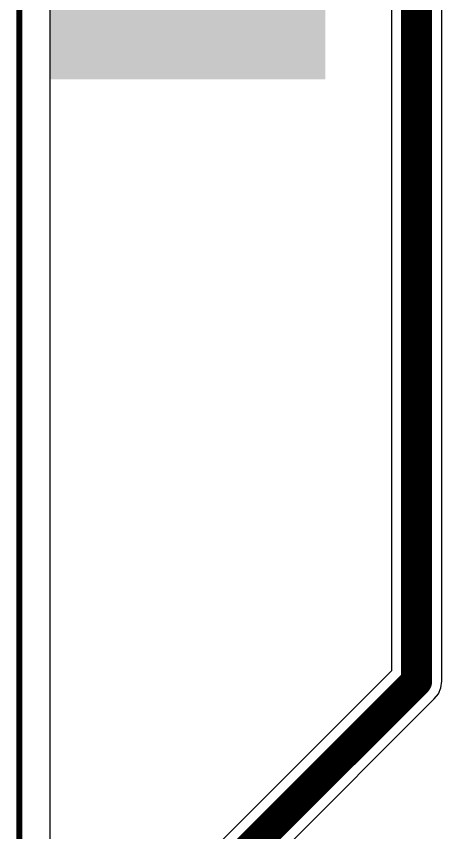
# Model space of a CAD drawing. Header units: inches. Extents: x -0.14 to 3.29, y -0.08 to 7.88.
# Drawn here: x 0.272 to 0.82, y 2.369 to 3.421 of the extents above; entities that cross this region are included whole.
import ezdxf

# ---------------------------------------------------------------- set-up
doc = ezdxf.new("R2010")
doc.units = ezdxf.units.IN
doc.header["$MEASUREMENT"] = 0
for name, color, linetype in [('Board outline', 6, 'Continuous'), ('Bottom Layer', 5, 'Continuous'), ('Top Layer', 1, 'Continuous')]:
    doc.layers.add(name, color=color, linetype=linetype)

msp = doc.modelspace()

# ---------------------------------------------------------------- hatches: boundary and pattern name
at = {"layer": 'Top Layer'}
msp.add_hatch(color=1, dxfattribs=at).paths.add_polyline_path([(0.3153, 3.34), (0.67, 3.34), (0.67, 3.7642), (0.3153, 3.7642)])

# ---------------------------------------------------------------- linework, layer by layer
at = {"layer": 'Board outline'}
msp.add_lwpolyline([(0.2756, 2.126, 0.00787, 0.00787, 0), (0.2756, 7.5197, 0.00787, 0.00787, 0)], format="xyseb", dxfattribs=at)
at = {"layer": 'Bottom Layer'}
for p, q in [((0.7551, 7.4827), (0.7551, 2.5773)), ((0.8197, 2.564), (0.8197, 7.4694)), ((0.3153, 2.126), (0.3153, 3.4826)), ((0.7551, 2.5773), (0.4989, 2.3211)), ((0.8186, 2.5556), (0.8197, 2.564)), ((0.8154, 2.5478), (0.8186, 2.5556)), ((0.554, 2.2849), (0.8102, 2.5412)), ((0.8102, 2.5412), (0.8154, 2.5478))]:
    msp.add_line(p, q, dxfattribs=at)
for points in [[(0.7874, 2.564, 0.04, 0.04, 0), (0.7874, 7.4827, 0.04, 0.04, 0)], [(0.5217, 2.2983, 0.04, 0.04, 0), (0.7874, 2.564, 0.04, 0.04, 0)]]:
    msp.add_lwpolyline(points, format="xyseb", dxfattribs=at)
msp.add_lwpolyline([(0.7774, 2.564, 0.02, 0.02, 1), (0.7974, 2.564, 0.02, 0.02, 1)], format="xyseb", close=True, dxfattribs=at)
msp.add_lwpolyline([(0.7774, 2.564, 0.02, 0.02, 1), (0.7974, 2.564, 0.02, 0.02, 1)], format="xyseb", close=True, dxfattribs=at)
at = {"layer": 'Top Layer'}
msp.add_line((0.3153, 2.126), (0.3153, 3.4872), dxfattribs=at)

doc.saveas('drawing.dxf')
